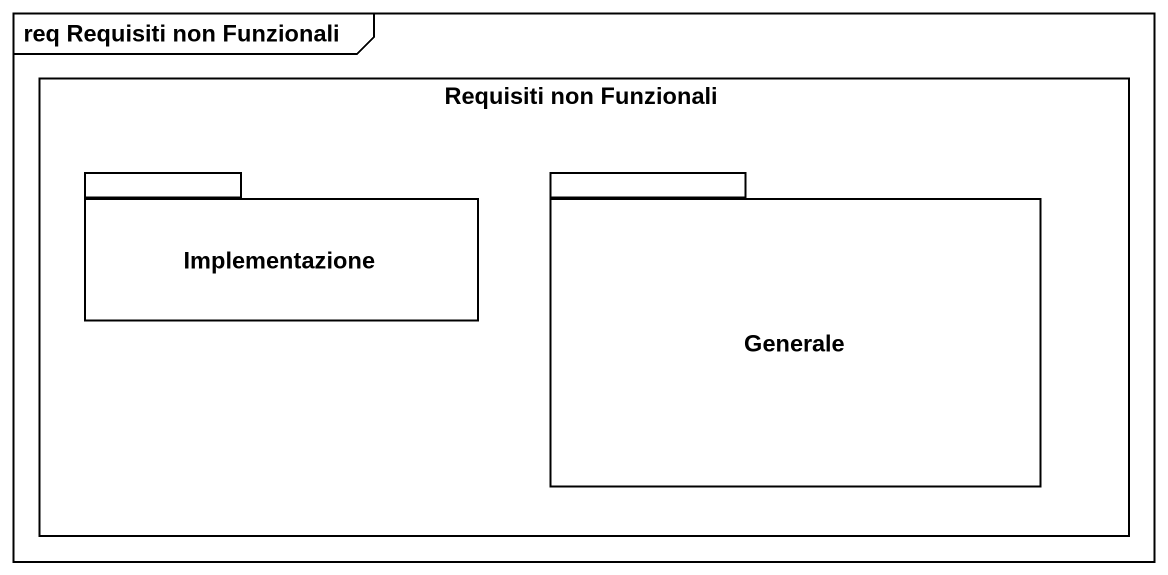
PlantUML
@startuml
mainframe req Requisiti non Funzionali
rectangle "Requisiti non Funzionali" as Requisiti_non_Funzionali {
  package Implementazione {
  }
  package Generale {
  }
}
@enduml
